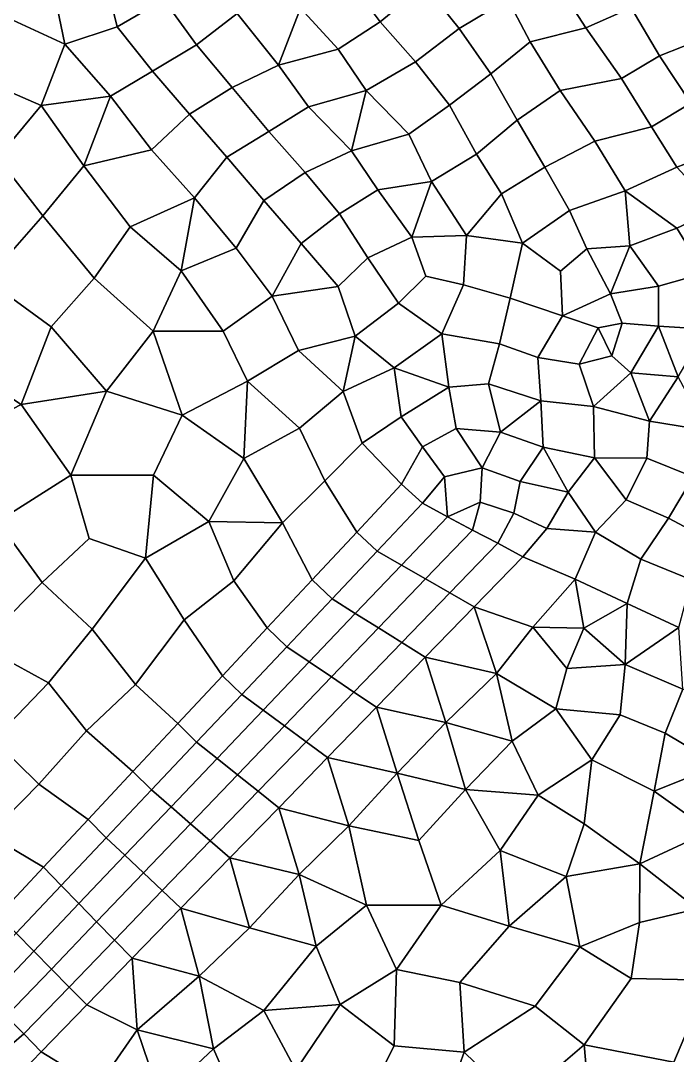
# Model space of a CAD drawing. Extents: x 391089 to 406232, y 6461839 to 6471033.
# Drawn here: x 402214.2 to 402271.9, y 6469748.9 to 6469839.9 of the extents above; entities that cross this region are included whole.
import ezdxf

# ---------------------------------------------------------------- set-up
doc = ezdxf.new("R2010")
doc.units = 0
doc.layers.add('MESH_ELEMS', color=18, linetype='CONTINUOUS')
doc.layers.add('MESH_NODES', color=18, linetype='CONTINUOUS')

msp = doc.modelspace()

# ---------------------------------------------------------------- linework, layer by layer
at = {"layer": 'MESH_ELEMS', "color": 178}
for points in [[(402242.804, 6469843.83, 0.852), (402245.806, 6469839.83, 1.061), (402249.703, 6469843.04, 0.745), (402246.992, 6469847.13, 1.055)], [(402226.787, 6469841.8, 1.43), (402224.947, 6469846.46, 1.525), (402221.538, 6469844.12, 1.61), (402222.663, 6469839.38, 1.571)], [(402257.037, 6469841.82, 0.938), (402254.136, 6469845.89, 0.919), (402249.703, 6469843.04, 0.745), (402252.772, 6469839.25, 1.003)], [(402261.19, 6469843.48, 1.044), (402263.903, 6469839.3, 0.817), (402267.892, 6469841.06, 0.93), (402265.446, 6469845.31, 1.187)], [(402221.538, 6469844.12, 1.61), (402216.885, 6469843.55, 1.644), (402218.068, 6469837.86, 1.54), (402222.663, 6469839.38, 1.571)], [(402229.633, 6469837.8, 1.315), (402233.231, 6469840.56, 1.062), (402230.468, 6469844.17, 1.195), (402226.787, 6469841.8, 1.43)], [(402242.102, 6469837.41, 1.001), (402245.806, 6469839.83, 1.061), (402242.804, 6469843.83, 0.852), (402238.802, 6469841.04, 0.828)], [(402212.735, 6469840.33, 1.622), (402218.068, 6469837.86, 1.54), (402216.885, 6469843.55, 1.644), (402212.735, 6469840.33, 1.622)], [(402248.912, 6469836.29, 0.529), (402252.772, 6469839.25, 1.003), (402249.703, 6469843.04, 0.745), (402245.806, 6469839.83, 1.061)], [(402259.008, 6469838.05, 0.661), (402263.903, 6469839.3, 0.817), (402261.19, 6469843.48, 1.044), (402257.037, 6469841.82, 0.938)], [(402271.986, 6469842.77, 1.04), (402267.892, 6469841.06, 0.93), (402270.396, 6469836.82, 0.885), (402274.557, 6469838.48, 0.965)], [(402226.787, 6469841.8, 1.43), (402222.663, 6469839.38, 1.571), (402225.767, 6469835.49, 1.462), (402229.633, 6469837.8, 1.315)], [(402259.008, 6469838.05, 0.661), (402257.037, 6469841.82, 0.938), (402252.772, 6469839.25, 1.003), (402255.542, 6469835.26, 0.544)], [(402212.735, 6469840.33, 1.622), (402209.284, 6469835.38, 1.499), (402215.99, 6469832.45, 1.444), (402218.068, 6469837.86, 1.54)], [(402233.231, 6469840.56, 1.062), (402229.633, 6469837.8, 1.315), (402232.775, 6469834.04, 1.252), (402236.862, 6469836.02, 1.043)], [(402236.862, 6469836.02, 1.043), (402238.802, 6469841.04, 0.828), (402233.231, 6469840.56, 1.062), (402236.862, 6469836.02, 1.043)], [(402242.102, 6469837.41, 1.001), (402238.802, 6469841.04, 0.828), (402236.862, 6469836.02, 1.043), (402242.102, 6469837.41, 1.001)], [(402263.903, 6469839.3, 0.817), (402267.05, 6469834.84, 0.79), (402270.396, 6469836.82, 0.885), (402267.892, 6469841.06, 0.93)], [(402222.663, 6469839.38, 1.571), (402218.068, 6469837.86, 1.54), (402222.09, 6469833.29, 1.458), (402225.767, 6469835.49, 1.462)], [(402244.58, 6469833.77, 0.6), (402248.912, 6469836.29, 0.529), (402245.806, 6469839.83, 1.061), (402242.102, 6469837.41, 1.001)], [(402263.903, 6469839.3, 0.817), (402259.008, 6469838.05, 0.661), (402261.63, 6469833.79, 0.438), (402267.05, 6469834.84, 0.79)], [(402248.912, 6469836.29, 0.529), (402251.921, 6469832.49, 0.422), (402255.542, 6469835.26, 0.544), (402252.772, 6469839.25, 1.003)], [(402274.557, 6469838.48, 0.965), (402270.396, 6469836.82, 0.885), (402273.148, 6469832.66, 0.884), (402277.128, 6469834.18, 0.947)], [(402215.99, 6469832.45, 1.444), (402222.09, 6469833.29, 1.458), (402218.068, 6469837.86, 1.54), (402215.99, 6469832.45, 1.444)], [(402229.633, 6469837.8, 1.315), (402225.767, 6469835.49, 1.462), (402229.036, 6469831.69, 1.327), (402232.775, 6469834.04, 1.252)], [(402261.63, 6469833.79, 0.438), (402259.008, 6469838.05, 0.661), (402255.542, 6469835.26, 0.544), (402257.872, 6469831.18, 0.349)], [(402242.102, 6469837.41, 1.001), (402236.862, 6469836.02, 1.043), (402239.491, 6469832.34, 0.872), (402244.58, 6469833.77, 0.6)], [(402269.685, 6469830.59, 0.61), (402273.148, 6469832.66, 0.884), (402270.396, 6469836.82, 0.885), (402267.05, 6469834.84, 0.79)], [(402236.025, 6469830.17, 1.171), (402239.491, 6469832.34, 0.872), (402236.862, 6469836.02, 1.043), (402232.775, 6469834.04, 1.252)], [(402248.323, 6469829.95, 0.46), (402251.921, 6469832.49, 0.422), (402248.912, 6469836.29, 0.529), (402244.58, 6469833.77, 0.6)], [(402209.284, 6469835.38, 1.499), (402212.149, 6469827.86, 1.269), (402215.99, 6469832.45, 1.444), (402209.284, 6469835.38, 1.499)], [(402225.698, 6469828.57, 1.349), (402229.036, 6469831.69, 1.327), (402225.767, 6469835.49, 1.462), (402222.09, 6469833.29, 1.458)], [(402251.921, 6469832.49, 0.422), (402254.295, 6469828.19, 0.321), (402257.872, 6469831.18, 0.349), (402255.542, 6469835.26, 0.544)], [(402267.05, 6469834.84, 0.79), (402261.63, 6469833.79, 0.438), (402264.681, 6469829.32, 0.382), (402269.685, 6469830.59, 0.61)], [(402232.305, 6469827.9, 1.256), (402236.025, 6469830.17, 1.171), (402232.775, 6469834.04, 1.252), (402229.036, 6469831.69, 1.327)], [(402219.73, 6469827.15, 1.304), (402222.09, 6469833.29, 1.458), (402215.99, 6469832.45, 1.444), (402219.73, 6469827.15, 1.304)], [(402222.09, 6469833.29, 1.458), (402219.73, 6469827.15, 1.304), (402225.698, 6469828.57, 1.349), (402222.09, 6469833.29, 1.458)], [(402243.293, 6469828.46, 0.744), (402244.58, 6469833.77, 0.6), (402239.491, 6469832.34, 0.872), (402243.293, 6469828.46, 0.744)], [(402243.293, 6469828.46, 0.744), (402248.323, 6469829.95, 0.46), (402244.58, 6469833.77, 0.6), (402243.293, 6469828.46, 0.744)], [(402257.872, 6469831.18, 0.349), (402260.309, 6469827.04, 0.212), (402264.681, 6469829.32, 0.382), (402261.63, 6469833.79, 0.438)], [(402219.73, 6469827.15, 1.304), (402215.99, 6469832.45, 1.444), (402212.149, 6469827.86, 1.269), (402216.129, 6469822.75, 1.097)], [(402239.198, 6469826.55, 1.028), (402243.293, 6469828.46, 0.744), (402239.491, 6469832.34, 0.872), (402236.025, 6469830.17, 1.171)], [(402248.323, 6469829.95, 0.46), (402250.33, 6469825.77, 0.361), (402254.295, 6469828.19, 0.321), (402251.921, 6469832.49, 0.422)], [(402273.148, 6469832.66, 0.884), (402269.685, 6469830.59, 0.61), (402271.914, 6469827.04, 0.838), (402276.234, 6469828.69, 0.874)], [(402225.698, 6469828.57, 1.349), (402229.47, 6469824.33, 1.263), (402232.305, 6469827.9, 1.256), (402229.036, 6469831.69, 1.327)], [(402260.309, 6469827.04, 0.212), (402257.872, 6469831.18, 0.349), (402254.295, 6469828.19, 0.321), (402256.471, 6469824.68, 0.226)], [(402235.574, 6469824.11, 1.226), (402239.198, 6469826.55, 1.028), (402236.025, 6469830.17, 1.171), (402232.305, 6469827.9, 1.256)], [(402269.685, 6469830.59, 0.61), (402264.681, 6469829.32, 0.382), (402267.359, 6469824.96, 0.395), (402271.914, 6469827.04, 0.838)], [(402245.598, 6469825.03, 0.703), (402250.33, 6469825.77, 0.361), (402248.323, 6469829.95, 0.46), (402243.293, 6469828.46, 0.744)], [(402264.681, 6469829.32, 0.382), (402260.309, 6469827.04, 0.212), (402262.456, 6469823.22, 0.179), (402267.359, 6469824.96, 0.395)], [(402225.698, 6469828.57, 1.349), (402219.73, 6469827.15, 1.304), (402223.82, 6469821.78, 1.201), (402229.47, 6469824.33, 1.263)], [(402243.293, 6469828.46, 0.744), (402239.198, 6469826.55, 1.028), (402242.215, 6469822.93, 0.834), (402245.598, 6469825.03, 0.703)], [(402275.368, 6469823.29, 0.68), (402278.966, 6469825.15, 0.836), (402276.234, 6469828.69, 0.874), (402271.914, 6469827.04, 0.838)], [(402207.763, 6469825.4, 1.186), (402211.173, 6469817.12, 1.058), (402216.129, 6469822.75, 1.097), (402212.149, 6469827.86, 1.269)], [(402229.47, 6469824.33, 1.263), (402233.145, 6469819.9, 1.192), (402235.574, 6469824.11, 1.226), (402232.305, 6469827.9, 1.256)], [(402256.471, 6469824.68, 0.226), (402254.295, 6469828.19, 0.321), (402250.33, 6469825.77, 0.361), (402253.413, 6469821.01, 0.228)], [(402216.129, 6469822.75, 1.097), (402220.645, 6469817.27, 1.073), (402223.82, 6469821.78, 1.201), (402219.73, 6469827.15, 1.304)], [(402238.843, 6469820.32, 1.139), (402242.215, 6469822.93, 0.834), (402239.198, 6469826.55, 1.028), (402235.574, 6469824.11, 1.226)], [(402256.471, 6469824.68, 0.226), (402258.328, 6469820.35, 0.125), (402262.456, 6469823.22, 0.179), (402260.309, 6469827.04, 0.212)], [(402271.91, 6469821.66, 0.405), (402275.368, 6469823.29, 0.68), (402271.914, 6469827.04, 0.838), (402267.359, 6469824.96, 0.395)], [(402250.33, 6469825.77, 0.361), (402245.598, 6469825.03, 0.703), (402248.587, 6469820.86, 0.367), (402250.33, 6469825.77, 0.361)], [(402250.33, 6469825.77, 0.361), (402248.587, 6469820.86, 0.367), (402253.413, 6469821.01, 0.228), (402250.33, 6469825.77, 0.361)], [(402244.717, 6469819.05, 0.893), (402248.587, 6469820.86, 0.367), (402245.598, 6469825.03, 0.703), (402242.215, 6469822.93, 0.834)], [(402267.787, 6469820.1, 0.185), (402267.359, 6469824.96, 0.395), (402262.456, 6469823.22, 0.179), (402263.997, 6469819.86, 0.112)], [(402271.91, 6469821.66, 0.405), (402267.359, 6469824.96, 0.395), (402267.787, 6469820.1, 0.185), (402271.91, 6469821.66, 0.405)], [(402223.82, 6469821.78, 1.201), (402228.299, 6469817.92, 1.18), (402229.47, 6469824.33, 1.263), (402223.82, 6469821.78, 1.201)], [(402229.47, 6469824.33, 1.263), (402228.299, 6469817.92, 1.18), (402233.145, 6469819.9, 1.192), (402229.47, 6469824.33, 1.263)], [(402233.145, 6469819.9, 1.192), (402236.297, 6469815.69, 1.159), (402238.843, 6469820.32, 1.139), (402235.574, 6469824.11, 1.226)], [(402258.328, 6469820.35, 0.125), (402256.471, 6469824.68, 0.226), (402253.413, 6469821.01, 0.228), (402258.328, 6469820.35, 0.125)], [(402244.717, 6469819.05, 0.893), (402242.215, 6469822.93, 0.834), (402238.843, 6469820.32, 1.139), (402242.111, 6469816.53, 1.107)], [(402261.671, 6469817.87, 0.101), (402263.997, 6469819.86, 0.112), (402262.456, 6469823.22, 0.179), (402258.328, 6469820.35, 0.125)], [(402275.368, 6469823.29, 0.68), (402271.91, 6469821.66, 0.405), (402274.35, 6469817.71, 0.424), (402278.962, 6469819.79, 0.73)], [(402211.173, 6469817.12, 1.058), (402216.852, 6469812.97, 1.01), (402220.645, 6469817.27, 1.073), (402216.129, 6469822.75, 1.097)], [(402220.645, 6469817.27, 1.073), (402225.834, 6469812.6, 1.094), (402228.299, 6469817.92, 1.18), (402223.82, 6469821.78, 1.201)], [(402270.305, 6469816.57, 0.221), (402274.35, 6469817.71, 0.424), (402271.91, 6469821.66, 0.405), (402267.787, 6469820.1, 0.185)], [(402236.297, 6469815.69, 1.159), (402242.111, 6469816.53, 1.107), (402238.843, 6469820.32, 1.139), (402236.297, 6469815.69, 1.159)], [(402244.717, 6469819.05, 0.893), (402247.419, 6469815.07, 0.867), (402249.831, 6469817.43, 0.496), (402248.587, 6469820.86, 0.367)], [(402249.831, 6469817.43, 0.496), (402253.153, 6469816.69, 0.27), (402253.413, 6469821.01, 0.228), (402248.587, 6469820.86, 0.367)], [(402258.328, 6469820.35, 0.125), (402253.413, 6469821.01, 0.228), (402253.153, 6469816.69, 0.27), (402257.257, 6469815.51, 0.207)], [(402261.671, 6469817.87, 0.101), (402258.328, 6469820.35, 0.125), (402257.257, 6469815.51, 0.207), (402261.858, 6469813.95, 0.18)], [(402233.145, 6469819.9, 1.192), (402228.299, 6469817.92, 1.18), (402231.98, 6469812.6, 1.134), (402236.297, 6469815.69, 1.159)], [(402261.858, 6469813.95, 0.18), (402266.086, 6469815.9, 0.061), (402263.997, 6469819.86, 0.112), (402261.671, 6469817.87, 0.101)], [(402266.086, 6469815.9, 0.061), (402267.787, 6469820.1, 0.185), (402263.997, 6469819.86, 0.112), (402266.086, 6469815.9, 0.061)], [(402267.787, 6469820.1, 0.185), (402266.086, 6469815.9, 0.061), (402270.305, 6469816.57, 0.221), (402267.787, 6469820.1, 0.185)], [(402242.111, 6469816.53, 1.107), (402243.604, 6469812.16, 1.128), (402247.419, 6469815.07, 0.867), (402244.717, 6469819.05, 0.893)], [(402225.834, 6469812.6, 1.094), (402231.98, 6469812.6, 1.134), (402228.299, 6469817.92, 1.18), (402225.834, 6469812.6, 1.094)], [(402251.245, 6469812.36, 0.86), (402253.153, 6469816.69, 0.27), (402249.831, 6469817.43, 0.496), (402247.419, 6469815.07, 0.867)], [(402274.476, 6469812.77, 0.28), (402274.35, 6469817.71, 0.424), (402270.305, 6469816.57, 0.221), (402270.297, 6469813.05, 0.185)], [(402207.312, 6469810.66, 1.081), (402214.228, 6469806.14, 0.976), (402216.852, 6469812.97, 1.01), (402211.173, 6469817.12, 1.058)], [(402225.834, 6469812.6, 1.094), (402220.645, 6469817.27, 1.073), (402216.852, 6469812.97, 1.01), (402221.743, 6469807.31, 0.984)], [(402242.111, 6469816.53, 1.107), (402236.297, 6469815.69, 1.159), (402238.612, 6469810.9, 1.127), (402243.604, 6469812.16, 1.128)], [(402256.296, 6469811.49, 0.323), (402257.257, 6469815.51, 0.207), (402253.153, 6469816.69, 0.27), (402251.245, 6469812.36, 0.86)], [(402267.106, 6469813.31, 0.104), (402270.297, 6469813.05, 0.185), (402270.305, 6469816.57, 0.221), (402266.086, 6469815.9, 0.061)], [(402238.612, 6469810.9, 1.127), (402236.297, 6469815.69, 1.159), (402231.98, 6469812.6, 1.134), (402234.121, 6469808.19, 1.107)], [(402266.086, 6469815.9, 0.061), (402261.858, 6469813.95, 0.18), (402264.986, 6469812.88, 0.141), (402267.106, 6469813.31, 0.104)], [(402247.033, 6469809.37, 0.947), (402251.245, 6469812.36, 0.86), (402247.419, 6469815.07, 0.867), (402243.604, 6469812.16, 1.128)], [(402259.679, 6469810.29, 0.305), (402261.858, 6469813.95, 0.18), (402257.257, 6469815.51, 0.207), (402256.296, 6469811.49, 0.323)], [(402263.314, 6469809.69, 0.226), (402264.986, 6469812.88, 0.141), (402261.858, 6469813.95, 0.18), (402259.679, 6469810.29, 0.305)], [(402214.228, 6469806.14, 0.976), (402221.743, 6469807.31, 0.984), (402216.852, 6469812.97, 1.01), (402214.228, 6469806.14, 0.976)], [(402263.314, 6469809.69, 0.226), (402266.196, 6469810.42, 0.156), (402264.986, 6469812.88, 0.141), (402263.314, 6469809.69, 0.226)], [(402264.986, 6469812.88, 0.141), (402266.196, 6469810.42, 0.156), (402267.106, 6469813.31, 0.104), (402264.986, 6469812.88, 0.141)], [(402270.297, 6469813.05, 0.185), (402267.106, 6469813.31, 0.104), (402266.196, 6469810.42, 0.156), (402267.864, 6469808.92, 0.184)], [(402272.034, 6469808.59, 0.204), (402270.297, 6469813.05, 0.185), (402267.864, 6469808.92, 0.184), (402272.034, 6469808.59, 0.204)], [(402270.297, 6469813.05, 0.185), (402272.034, 6469808.59, 0.204), (402274.476, 6469812.77, 0.28), (402270.297, 6469813.05, 0.185)], [(402221.743, 6469807.31, 0.984), (402228.399, 6469805.2, 1.066), (402225.834, 6469812.6, 1.094), (402221.743, 6469807.31, 0.984)], [(402231.98, 6469812.6, 1.134), (402225.834, 6469812.6, 1.094), (402228.399, 6469805.2, 1.066), (402234.121, 6469808.19, 1.107)], [(402242.556, 6469807.28, 1.08), (402243.604, 6469812.16, 1.128), (402238.612, 6469810.9, 1.127), (402242.556, 6469807.28, 1.08)], [(402242.556, 6469807.28, 1.08), (402247.033, 6469809.37, 0.947), (402243.604, 6469812.16, 1.128), (402242.556, 6469807.28, 1.08)], [(402251.857, 6469807.67, 0.849), (402251.245, 6469812.36, 0.86), (402247.033, 6469809.37, 0.947), (402251.857, 6469807.67, 0.849)], [(402251.857, 6469807.67, 0.849), (402255.343, 6469807.96, 0.752), (402256.296, 6469811.49, 0.323), (402251.245, 6469812.36, 0.86)], [(402255.343, 6469807.96, 0.752), (402259.946, 6469806.46, 0.434), (402259.679, 6469810.29, 0.305), (402256.296, 6469811.49, 0.323)], [(402206.637, 6469802.22, 1.132), (402214.228, 6469806.14, 0.976), (402207.312, 6469810.66, 1.081), (402206.637, 6469802.22, 1.132)], [(402238.716, 6469804.06, 1.077), (402242.556, 6469807.28, 1.08), (402238.612, 6469810.9, 1.127), (402234.121, 6469808.19, 1.107)], [(402259.946, 6469806.46, 0.434), (402264.58, 6469805.98, 0.282), (402263.314, 6469809.69, 0.226), (402259.679, 6469810.29, 0.305)], [(402263.314, 6469809.69, 0.226), (402264.58, 6469805.98, 0.282), (402267.864, 6469808.92, 0.184), (402266.196, 6469810.42, 0.156)], [(402247.641, 6469805.05, 1.009), (402247.033, 6469809.37, 0.947), (402242.556, 6469807.28, 1.08), (402244.218, 6469802.74, 1.098)], [(402247.641, 6469805.05, 1.009), (402251.857, 6469807.67, 0.849), (402247.033, 6469809.37, 0.947), (402247.641, 6469805.05, 1.009)], [(402264.58, 6469805.98, 0.282), (402269.498, 6469804.67, 0.216), (402267.864, 6469808.92, 0.184), (402264.58, 6469805.98, 0.282)], [(402269.498, 6469804.67, 0.216), (402272.034, 6469808.59, 0.204), (402267.864, 6469808.92, 0.184), (402269.498, 6469804.67, 0.216)], [(402274.551, 6469803.87, 0.197), (402272.034, 6469808.59, 0.204), (402269.498, 6469804.67, 0.216), (402274.551, 6469803.87, 0.197)], [(402228.399, 6469805.2, 1.066), (402233.818, 6469801.39, 1.087), (402234.121, 6469808.19, 1.107), (402228.399, 6469805.2, 1.066)], [(402234.121, 6469808.19, 1.107), (402233.818, 6469801.39, 1.087), (402238.716, 6469804.06, 1.077), (402234.121, 6469808.19, 1.107)], [(402247.641, 6469805.05, 1.009), (402249.54, 6469802.43, 1.07), (402252.492, 6469804.02, 0.957), (402251.857, 6469807.67, 0.849)], [(402252.492, 6469804.02, 0.957), (402256.407, 6469803.71, 0.774), (402255.343, 6469807.96, 0.752), (402251.857, 6469807.67, 0.849)], [(402255.343, 6469807.96, 0.752), (402256.407, 6469803.71, 0.774), (402259.946, 6469806.46, 0.434), (402255.343, 6469807.96, 0.752)], [(402214.228, 6469806.14, 0.976), (402218.604, 6469799.92, 1.048), (402221.743, 6469807.31, 0.984), (402214.228, 6469806.14, 0.976)], [(402225.868, 6469799.94, 1.088), (402228.399, 6469805.2, 1.066), (402221.743, 6469807.31, 0.984), (402218.604, 6469799.92, 1.048)], [(402244.218, 6469802.74, 1.098), (402242.556, 6469807.28, 1.08), (402238.716, 6469804.06, 1.077), (402240.95, 6469799.43, 1.101)], [(402214.228, 6469806.14, 0.976), (402206.637, 6469802.22, 1.132), (402212.143, 6469795.86, 1.031), (402218.604, 6469799.92, 1.048)], [(402256.407, 6469803.71, 0.774), (402260.14, 6469802.38, 0.535), (402259.946, 6469806.46, 0.434), (402256.407, 6469803.71, 0.774)], [(402260.14, 6469802.38, 0.535), (402264.672, 6469801.44, 0.401), (402264.58, 6469805.98, 0.282), (402259.946, 6469806.46, 0.434)], [(402264.672, 6469801.44, 0.401), (402269.269, 6469801.43, 0.245), (402269.498, 6469804.67, 0.216), (402264.58, 6469805.98, 0.282)], [(402233.818, 6469801.39, 1.087), (402228.399, 6469805.2, 1.066), (402225.868, 6469799.94, 1.088), (402230.72, 6469795.86, 1.098)], [(402249.54, 6469802.43, 1.07), (402247.641, 6469805.05, 1.009), (402244.218, 6469802.74, 1.098), (402247.697, 6469799.14, 1.21)], [(402269.269, 6469801.43, 0.245), (402273.351, 6469799.78, 0.199), (402274.551, 6469803.87, 0.197), (402269.498, 6469804.67, 0.216)], [(402233.818, 6469801.39, 1.087), (402237.211, 6469795.74, 1.091), (402240.95, 6469799.43, 1.101), (402238.716, 6469804.06, 1.077)], [(402251.479, 6469799.79, 1.234), (402254.773, 6469800.57, 0.841), (402252.492, 6469804.02, 0.957), (402249.54, 6469802.43, 1.07)], [(402254.773, 6469800.57, 0.841), (402256.407, 6469803.71, 0.774), (402252.492, 6469804.02, 0.957), (402254.773, 6469800.57, 0.841)], [(402258.122, 6469799.38, 0.576), (402260.14, 6469802.38, 0.535), (402256.407, 6469803.71, 0.774), (402254.773, 6469800.57, 0.841)], [(402240.95, 6469799.43, 1.101), (402243.756, 6469794.92, 1.284), (402247.697, 6469799.14, 1.21), (402244.218, 6469802.74, 1.098)], [(402247.697, 6469799.14, 1.21), (402249.517, 6469797.45, 1.281), (402251.479, 6469799.79, 1.234), (402249.54, 6469802.43, 1.07)], [(402258.122, 6469799.38, 0.576), (402262.336, 6469798.44, 0.969), (402260.14, 6469802.38, 0.535), (402258.122, 6469799.38, 0.576)], [(402260.14, 6469802.38, 0.535), (402262.336, 6469798.44, 0.969), (402264.672, 6469801.44, 0.401), (402260.14, 6469802.38, 0.535)], [(402230.72, 6469795.86, 1.098), (402237.211, 6469795.74, 1.091), (402233.818, 6469801.39, 1.087), (402230.72, 6469795.86, 1.098)], [(402267.464, 6469797.76, 0.705), (402264.672, 6469801.44, 0.401), (402262.336, 6469798.44, 0.969), (402264.746, 6469794.9, 1.078)], [(402267.464, 6469797.76, 0.705), (402269.269, 6469801.43, 0.245), (402264.672, 6469801.44, 0.401), (402267.464, 6469797.76, 0.705)], [(402271.188, 6469796.13, 0.354), (402273.351, 6469799.78, 0.199), (402269.269, 6469801.43, 0.245), (402267.464, 6469797.76, 0.705)], [(402254.604, 6469797.54, 0.755), (402254.773, 6469800.57, 0.841), (402251.479, 6469799.79, 1.234), (402251.728, 6469796.27, 1.18)], [(402254.604, 6469797.54, 0.755), (402257.564, 6469796.58, 0.938), (402258.122, 6469799.38, 0.576), (402254.773, 6469800.57, 0.841)], [(402212.143, 6469795.86, 1.031), (402216.078, 6469790.48, 1.244), (402220.194, 6469794.34, 1.199), (402218.604, 6469799.92, 1.048)], [(402225.868, 6469799.94, 1.088), (402218.604, 6469799.92, 1.048), (402220.194, 6469794.34, 1.199), (402225.16, 6469792.63, 1.168)], [(402225.16, 6469792.63, 1.168), (402230.72, 6469795.86, 1.098), (402225.868, 6469799.94, 1.088), (402225.16, 6469792.63, 1.168)], [(402237.211, 6469795.74, 1.091), (402239.816, 6469790.71, 1.325), (402243.756, 6469794.92, 1.284), (402240.95, 6469799.43, 1.101)], [(402249.517, 6469797.45, 1.281), (402251.728, 6469796.27, 1.18), (402251.479, 6469799.79, 1.234), (402249.517, 6469797.45, 1.281)], [(402258.122, 6469799.38, 0.576), (402257.564, 6469796.58, 0.938), (402260.479, 6469795.22, 1.124), (402262.336, 6469798.44, 0.969)], [(402273.351, 6469799.78, 0.199), (402271.188, 6469796.13, 0.354), (402274.825, 6469794.21, 0.388), (402277.592, 6469798, 0.153)], [(402247.697, 6469799.14, 1.21), (402243.756, 6469794.92, 1.284), (402245.544, 6469793.24, 1.361), (402249.517, 6469797.45, 1.281)], [(402264.746, 6469794.9, 1.078), (402262.336, 6469798.44, 0.969), (402260.479, 6469795.22, 1.124), (402264.746, 6469794.9, 1.078)], [(402249.517, 6469797.45, 1.281), (402245.544, 6469793.24, 1.361), (402247.675, 6469792.02, 1.078), (402251.728, 6469796.27, 1.18)], [(402253.94, 6469795.1, 0.813), (402254.604, 6469797.54, 0.755), (402251.728, 6469796.27, 1.18), (402253.94, 6469795.1, 0.813)], [(402257.564, 6469796.58, 0.938), (402254.604, 6469797.54, 0.755), (402253.94, 6469795.1, 0.813), (402256.151, 6469793.93, 1.123)], [(402268.727, 6469792.53, 1.059), (402271.188, 6469796.13, 0.354), (402267.464, 6469797.76, 0.705), (402264.746, 6469794.9, 1.078)], [(402258.362, 6469792.75, 1.183), (402260.479, 6469795.22, 1.124), (402257.564, 6469796.58, 0.938), (402256.151, 6469793.93, 1.123)], [(402206.82, 6469791.37, 1.21), (402210.614, 6469784.95, 1.054), (402216.078, 6469790.48, 1.244), (402212.143, 6469795.86, 1.031)], [(402225.16, 6469792.63, 1.168), (402228.574, 6469787.2, 1.16), (402232.938, 6469790.63, 1.174), (402230.72, 6469795.86, 1.098)], [(402230.72, 6469795.86, 1.098), (402232.938, 6469790.63, 1.174), (402237.211, 6469795.74, 1.091), (402230.72, 6469795.86, 1.098)], [(402232.938, 6469790.63, 1.174), (402235.875, 6469786.49, 1.403), (402239.816, 6469790.71, 1.325), (402237.211, 6469795.74, 1.091)], [(402251.728, 6469796.27, 1.18), (402247.675, 6469792.02, 1.078), (402249.805, 6469790.79, 0.986), (402253.94, 6469795.1, 0.813)], [(402273.204, 6469790.72, 0.687), (402274.825, 6469794.21, 0.388), (402271.188, 6469796.13, 0.354), (402268.727, 6469792.53, 1.059)], [(402243.756, 6469794.92, 1.284), (402239.816, 6469790.71, 1.325), (402241.571, 6469789.04, 1.49), (402245.544, 6469793.24, 1.361)], [(402253.94, 6469795.1, 0.813), (402249.805, 6469790.79, 0.986), (402251.935, 6469789.56, 1.014), (402256.151, 6469793.93, 1.123)], [(402262.971, 6469790.76, 1.215), (402264.746, 6469794.9, 1.078), (402260.479, 6469795.22, 1.124), (402258.362, 6469792.75, 1.183)], [(402262.971, 6469790.76, 1.215), (402267.53, 6469788.64, 1.167), (402268.727, 6469792.53, 1.059), (402264.746, 6469794.9, 1.078)], [(402220.48, 6469786.37, 1.189), (402225.16, 6469792.63, 1.168), (402220.194, 6469794.34, 1.199), (402216.078, 6469790.48, 1.244)], [(402256.151, 6469793.93, 1.123), (402251.935, 6469789.56, 1.014), (402254.065, 6469788.34, 1.091), (402258.362, 6469792.75, 1.183)], [(402245.544, 6469793.24, 1.361), (402241.571, 6469789.04, 1.49), (402243.621, 6469787.76, 1.074), (402247.675, 6469792.02, 1.078)], [(402220.48, 6469786.37, 1.189), (402224.293, 6469781.51, 1.198), (402228.574, 6469787.2, 1.16), (402225.16, 6469792.63, 1.168)], [(402247.675, 6469792.02, 1.078), (402243.621, 6469787.76, 1.074), (402245.67, 6469786.48, 1.048), (402249.805, 6469790.79, 0.986)], [(402259.241, 6469786.55, 1.245), (402262.971, 6469790.76, 1.215), (402258.362, 6469792.75, 1.183), (402254.065, 6469788.34, 1.091)], [(402267.53, 6469788.64, 1.167), (402272.078, 6469786.51, 1.052), (402273.204, 6469790.72, 0.687), (402268.727, 6469792.53, 1.059)], [(402216.63, 6469781.65, 1.137), (402220.48, 6469786.37, 1.189), (402216.078, 6469790.48, 1.244), (402210.614, 6469784.95, 1.054)], [(402235.875, 6469786.49, 1.403), (402232.938, 6469790.63, 1.174), (402228.574, 6469787.2, 1.16), (402231.934, 6469782.28, 1.34)], [(402239.816, 6469790.71, 1.325), (402235.875, 6469786.49, 1.403), (402237.599, 6469784.83, 1.501), (402241.571, 6469789.04, 1.49)], [(402249.805, 6469790.79, 0.986), (402245.67, 6469786.48, 1.048), (402247.719, 6469785.2, 1.179), (402251.935, 6469789.56, 1.014)], [(402262.971, 6469790.76, 1.215), (402259.241, 6469786.55, 1.245), (402263.719, 6469786.46, 1.281), (402262.971, 6469790.76, 1.215)], [(402267.53, 6469788.64, 1.167), (402262.971, 6469790.76, 1.215), (402263.719, 6469786.46, 1.281), (402267.53, 6469788.64, 1.167)], [(402251.935, 6469789.56, 1.014), (402247.719, 6469785.2, 1.179), (402249.768, 6469783.92, 1.267), (402254.065, 6469788.34, 1.091)], [(402241.571, 6469789.04, 1.49), (402237.599, 6469784.83, 1.501), (402239.567, 6469783.5, 1.328), (402243.621, 6469787.76, 1.074)], [(402256.036, 6469782.46, 1.213), (402254.065, 6469788.34, 1.091), (402249.768, 6469783.92, 1.267), (402256.036, 6469782.46, 1.213)], [(402259.241, 6469786.55, 1.245), (402254.065, 6469788.34, 1.091), (402256.036, 6469782.46, 1.213), (402259.241, 6469786.55, 1.245)], [(402267.358, 6469783.25, 1.289), (402267.53, 6469788.64, 1.167), (402263.719, 6469786.46, 1.281), (402267.358, 6469783.25, 1.289)], [(402267.358, 6469783.25, 1.289), (402272.078, 6469786.51, 1.052), (402267.53, 6469788.64, 1.167), (402267.358, 6469783.25, 1.289)], [(402243.621, 6469787.76, 1.074), (402239.567, 6469783.5, 1.328), (402241.535, 6469782.17, 1.064), (402245.67, 6469786.48, 1.048)], [(402224.293, 6469781.51, 1.198), (402227.994, 6469778.06, 1.243), (402231.934, 6469782.28, 1.34), (402228.574, 6469787.2, 1.16)], [(402235.875, 6469786.49, 1.403), (402231.934, 6469782.28, 1.34), (402233.626, 6469780.63, 1.434), (402237.599, 6469784.83, 1.501)], [(402245.67, 6469786.48, 1.048), (402241.535, 6469782.17, 1.064), (402243.503, 6469780.83, 1.439), (402247.719, 6469785.2, 1.179)], [(402256.036, 6469782.46, 1.213), (402261.269, 6469779.37, 1.221), (402262.231, 6469782.9, 1.252), (402259.241, 6469786.55, 1.245)], [(402259.241, 6469786.55, 1.245), (402262.231, 6469782.9, 1.252), (402263.719, 6469786.46, 1.281), (402259.241, 6469786.55, 1.245)], [(402267.358, 6469783.25, 1.289), (402263.719, 6469786.46, 1.281), (402262.231, 6469782.9, 1.252), (402267.358, 6469783.25, 1.289)], [(402267.358, 6469783.25, 1.289), (402272.428, 6469781.08, 1.318), (402272.078, 6469786.51, 1.052), (402267.358, 6469783.25, 1.289)], [(402224.293, 6469781.51, 1.198), (402220.48, 6469786.37, 1.189), (402216.63, 6469781.65, 1.137), (402219.976, 6469777.44, 1.196)], [(402216.63, 6469781.65, 1.137), (402210.614, 6469784.95, 1.054), (402211.778, 6469776.64, 1.168), (402216.63, 6469781.65, 1.137)], [(402237.599, 6469784.83, 1.501), (402233.626, 6469780.63, 1.434), (402235.513, 6469779.24, 1.217), (402239.567, 6469783.5, 1.328)], [(402247.719, 6469785.2, 1.179), (402243.503, 6469780.83, 1.439), (402245.471, 6469779.5, 1.386), (402249.768, 6469783.92, 1.267)], [(402245.471, 6469779.5, 1.386), (402251.576, 6469778.17, 1.254), (402249.768, 6469783.92, 1.267), (402245.471, 6469779.5, 1.386)], [(402249.768, 6469783.92, 1.267), (402251.576, 6469778.17, 1.254), (402256.036, 6469782.46, 1.213), (402249.768, 6469783.92, 1.267)], [(402239.567, 6469783.5, 1.328), (402235.513, 6469779.24, 1.217), (402237.4, 6469777.86, 1.104), (402241.535, 6469782.17, 1.064)], [(402266.913, 6469778.83, 1.273), (402267.358, 6469783.25, 1.289), (402262.231, 6469782.9, 1.252), (402261.269, 6469779.37, 1.221)], [(402266.913, 6469778.83, 1.273), (402270.889, 6469777.21, 1.336), (402272.428, 6469781.08, 1.318), (402267.358, 6469783.25, 1.289)], [(402231.934, 6469782.28, 1.34), (402227.994, 6469778.06, 1.243), (402229.653, 6469776.43, 1.445), (402233.626, 6469780.63, 1.434)], [(402241.535, 6469782.17, 1.064), (402237.4, 6469777.86, 1.104), (402239.287, 6469776.47, 1.227), (402243.503, 6469780.83, 1.439)], [(402256.036, 6469782.46, 1.213), (402251.576, 6469778.17, 1.254), (402257.419, 6469776.51, 1.154), (402256.036, 6469782.46, 1.213)], [(402261.269, 6469779.37, 1.221), (402256.036, 6469782.46, 1.213), (402257.419, 6469776.51, 1.154), (402261.269, 6469779.37, 1.221)], [(402219.976, 6469777.44, 1.196), (402216.63, 6469781.65, 1.137), (402211.778, 6469776.64, 1.168), (402215.781, 6469772.73, 1.201)], [(402224.053, 6469773.85, 1.32), (402227.994, 6469778.06, 1.243), (402224.293, 6469781.51, 1.198), (402219.976, 6469777.44, 1.196)], [(402277.236, 6469779.05, 1.322), (402272.428, 6469781.08, 1.318), (402270.889, 6469777.21, 1.336), (402275.618, 6469774.41, 1.435)], [(402233.626, 6469780.63, 1.434), (402229.653, 6469776.43, 1.445), (402231.459, 6469774.99, 1.325), (402235.513, 6469779.24, 1.217)], [(402243.503, 6469780.83, 1.439), (402239.287, 6469776.47, 1.227), (402241.174, 6469775.08, 1.298), (402245.471, 6469779.5, 1.386)], [(402235.513, 6469779.24, 1.217), (402231.459, 6469774.99, 1.325), (402233.265, 6469773.55, 0.996), (402237.4, 6469777.86, 1.104)], [(402241.174, 6469775.08, 1.298), (402247.291, 6469773.7, 1.27), (402245.471, 6469779.5, 1.386), (402241.174, 6469775.08, 1.298)], [(402251.576, 6469778.17, 1.254), (402245.471, 6469779.5, 1.386), (402247.291, 6469773.7, 1.27), (402251.576, 6469778.17, 1.254)], [(402257.419, 6469776.51, 1.154), (402259.701, 6469771.77, 1.131), (402264.424, 6469774.86, 1.225), (402261.269, 6469779.37, 1.221)], [(402266.913, 6469778.83, 1.273), (402261.269, 6469779.37, 1.221), (402264.424, 6469774.86, 1.225), (402266.913, 6469778.83, 1.273)], [(402270.889, 6469777.21, 1.336), (402266.913, 6469778.83, 1.273), (402264.424, 6469774.86, 1.225), (402269.9, 6469772.13, 1.298)], [(402220.113, 6469769.63, 1.294), (402224.053, 6469773.85, 1.32), (402219.976, 6469777.44, 1.196), (402215.781, 6469772.73, 1.201)], [(402227.994, 6469778.06, 1.243), (402224.053, 6469773.85, 1.32), (402225.681, 6469772.22, 1.361), (402229.653, 6469776.43, 1.445)], [(402237.4, 6469777.86, 1.104), (402233.265, 6469773.55, 0.996), (402235.071, 6469772.11, 1.265), (402239.287, 6469776.47, 1.227)], [(402253.314, 6469772.26, 1.14), (402251.576, 6469778.17, 1.254), (402247.291, 6469773.7, 1.27), (402253.314, 6469772.26, 1.14)], [(402253.314, 6469772.26, 1.14), (402257.419, 6469776.51, 1.154), (402251.576, 6469778.17, 1.254), (402253.314, 6469772.26, 1.14)], [(402211.368, 6469768.27, 1.181), (402215.781, 6469772.73, 1.201), (402211.778, 6469776.64, 1.168), (402206.968, 6469771.26, 1.226)], [(402239.287, 6469776.47, 1.227), (402235.071, 6469772.11, 1.265), (402236.877, 6469770.66, 1.268), (402241.174, 6469775.08, 1.298)], [(402257.419, 6469776.51, 1.154), (402253.314, 6469772.26, 1.14), (402259.701, 6469771.77, 1.131), (402257.419, 6469776.51, 1.154)], [(402270.889, 6469777.21, 1.336), (402269.9, 6469772.13, 1.298), (402275.618, 6469774.41, 1.435), (402270.889, 6469777.21, 1.336)], [(402229.653, 6469776.43, 1.445), (402225.681, 6469772.22, 1.361), (402227.405, 6469770.73, 1.299), (402231.459, 6469774.99, 1.325)], [(402231.459, 6469774.99, 1.325), (402227.405, 6469770.73, 1.299), (402229.13, 6469769.24, 0.866), (402233.265, 6469773.55, 0.996)], [(402241.174, 6469775.08, 1.298), (402236.877, 6469770.66, 1.268), (402243.053, 6469769.07, 1.258), (402241.174, 6469775.08, 1.298)], [(402247.291, 6469773.7, 1.27), (402241.174, 6469775.08, 1.298), (402243.053, 6469769.07, 1.258), (402247.291, 6469773.7, 1.27)], [(402263.77, 6469769.25, 1.18), (402264.424, 6469774.86, 1.225), (402259.701, 6469771.77, 1.131), (402263.77, 6469769.25, 1.18)], [(402269.9, 6469772.13, 1.298), (402264.424, 6469774.86, 1.225), (402263.77, 6469769.25, 1.18), (402268.657, 6469765.73, 1.274)], [(402224.053, 6469773.85, 1.32), (402220.113, 6469769.63, 1.294), (402221.708, 6469768.02, 1.315), (402225.681, 6469772.22, 1.361)], [(402275.618, 6469774.41, 1.435), (402269.9, 6469772.13, 1.298), (402274.838, 6469768.59, 1.329), (402275.618, 6469774.41, 1.435)], [(402233.265, 6469773.55, 0.996), (402229.13, 6469769.24, 0.866), (402230.855, 6469767.74, 1.156), (402235.071, 6469772.11, 1.265)], [(402249.202, 6469767.77, 1.218), (402247.291, 6469773.7, 1.27), (402243.053, 6469769.07, 1.258), (402249.202, 6469767.77, 1.218)], [(402253.314, 6469772.26, 1.14), (402247.291, 6469773.7, 1.27), (402249.202, 6469767.77, 1.218), (402253.314, 6469772.26, 1.14)], [(402215.781, 6469772.73, 1.201), (402211.368, 6469768.27, 1.181), (402216.172, 6469765.42, 1.277), (402220.113, 6469769.63, 1.294)], [(402225.681, 6469772.22, 1.361), (402221.708, 6469768.02, 1.315), (402223.352, 6469766.47, 1.134), (402227.405, 6469770.73, 1.299)], [(402235.071, 6469772.11, 1.265), (402230.855, 6469767.74, 1.156), (402232.58, 6469766.25, 1.226), (402236.877, 6469770.66, 1.268)], [(402249.202, 6469767.77, 1.218), (402251.173, 6469762.09, 1.228), (402256.377, 6469766.89, 1.167), (402253.314, 6469772.26, 1.14)], [(402259.701, 6469771.77, 1.131), (402253.314, 6469772.26, 1.14), (402256.377, 6469766.89, 1.167), (402259.701, 6469771.77, 1.131)], [(402274.838, 6469768.59, 1.329), (402269.9, 6469772.13, 1.298), (402268.657, 6469765.73, 1.274), (402274.838, 6469768.59, 1.329)], [(402259.701, 6469771.77, 1.131), (402256.377, 6469766.89, 1.167), (402262.178, 6469764.62, 1.222), (402263.77, 6469769.25, 1.18)], [(402227.405, 6469770.73, 1.299), (402223.352, 6469766.47, 1.134), (402224.995, 6469764.92, 0.769), (402229.13, 6469769.24, 0.866)], [(402232.58, 6469766.25, 1.226), (402238.666, 6469764.77, 1.218), (402236.877, 6469770.66, 1.268), (402232.58, 6469766.25, 1.226)], [(402243.053, 6469769.07, 1.258), (402236.877, 6469770.66, 1.268), (402238.666, 6469764.77, 1.218), (402243.053, 6469769.07, 1.258)], [(402220.113, 6469769.63, 1.294), (402216.172, 6469765.42, 1.277), (402217.735, 6469763.82, 1.335), (402221.708, 6469768.02, 1.315)], [(402229.13, 6469769.24, 0.866), (402224.995, 6469764.92, 0.769), (402226.639, 6469763.38, 1.087), (402230.855, 6469767.74, 1.156)], [(402263.77, 6469769.25, 1.18), (402262.178, 6469764.62, 1.222), (402268.657, 6469765.73, 1.274), (402263.77, 6469769.25, 1.18)], [(402212.232, 6469761.2, 1.252), (402216.172, 6469765.42, 1.277), (402211.368, 6469768.27, 1.181), (402207.669, 6469763.75, 1.126)], [(402238.666, 6469764.77, 1.218), (402244.591, 6469762.09, 1.218), (402243.053, 6469769.07, 1.258), (402238.666, 6469764.77, 1.218)], [(402249.202, 6469767.77, 1.218), (402243.053, 6469769.07, 1.258), (402244.591, 6469762.09, 1.218), (402251.173, 6469762.09, 1.228)], [(402274.838, 6469768.59, 1.329), (402268.657, 6469765.73, 1.274), (402273.685, 6469761.77, 1.3), (402274.838, 6469768.59, 1.329)], [(402221.708, 6469768.02, 1.315), (402217.735, 6469763.82, 1.335), (402219.298, 6469762.22, 1.327), (402223.352, 6469766.47, 1.134)], [(402230.855, 6469767.74, 1.156), (402226.639, 6469763.38, 1.087), (402228.283, 6469761.83, 1.228), (402232.58, 6469766.25, 1.226)], [(402223.352, 6469766.47, 1.134), (402219.298, 6469762.22, 1.327), (402220.861, 6469760.61, 0.92), (402224.995, 6469764.92, 0.769)], [(402257.155, 6469760.24, 1.234), (402256.377, 6469766.89, 1.167), (402251.173, 6469762.09, 1.228), (402257.155, 6469760.24, 1.234)], [(402257.155, 6469760.24, 1.234), (402262.178, 6469764.62, 1.222), (402256.377, 6469766.89, 1.167), (402257.155, 6469760.24, 1.234)], [(402232.58, 6469766.25, 1.226), (402228.283, 6469761.83, 1.228), (402234.298, 6469760.08, 1.187), (402232.58, 6469766.25, 1.226)], [(402232.58, 6469766.25, 1.226), (402234.298, 6469760.08, 1.187), (402238.666, 6469764.77, 1.218), (402232.58, 6469766.25, 1.226)], [(402268.637, 6469760.55, 1.312), (402268.657, 6469765.73, 1.274), (402262.178, 6469764.62, 1.222), (402263.383, 6469758.43, 1.294)], [(402273.685, 6469761.77, 1.3), (402268.657, 6469765.73, 1.274), (402268.637, 6469760.55, 1.312), (402273.685, 6469761.77, 1.3)], [(402213.782, 6469759.62, 1.3), (402217.735, 6469763.82, 1.335), (402216.172, 6469765.42, 1.277), (402212.232, 6469761.2, 1.252)], [(402224.995, 6469764.92, 0.769), (402220.861, 6469760.61, 0.92), (402222.423, 6469759.01, 1.242), (402226.639, 6469763.38, 1.087)], [(402238.666, 6469764.77, 1.218), (402234.298, 6469760.08, 1.187), (402240.168, 6469758.47, 1.163), (402238.666, 6469764.77, 1.218)], [(402240.168, 6469758.47, 1.163), (402244.591, 6469762.09, 1.218), (402238.666, 6469764.77, 1.218), (402240.168, 6469758.47, 1.163)], [(402257.155, 6469760.24, 1.234), (402263.383, 6469758.43, 1.294), (402262.178, 6469764.62, 1.222), (402257.155, 6469760.24, 1.234)], [(402215.333, 6469758.04, 1.402), (402219.298, 6469762.22, 1.327), (402217.735, 6469763.82, 1.335), (402213.782, 6469759.62, 1.3)], [(402226.639, 6469763.38, 1.087), (402222.423, 6469759.01, 1.242), (402223.986, 6469757.41, 1.329), (402228.283, 6469761.83, 1.228)], [(402216.884, 6469756.46, 1.036), (402220.861, 6469760.61, 0.92), (402219.298, 6469762.22, 1.327), (402215.333, 6469758.04, 1.402)], [(402240.168, 6469758.47, 1.163), (402242.29, 6469753.33, 1.098), (402247.258, 6469756.42, 1.167), (402244.591, 6469762.09, 1.218)], [(402251.173, 6469762.09, 1.228), (402244.591, 6469762.09, 1.218), (402247.258, 6469756.42, 1.167), (402251.173, 6469762.09, 1.228)], [(402252.803, 6469755.29, 1.146), (402257.155, 6469760.24, 1.234), (402251.173, 6469762.09, 1.228), (402247.258, 6469756.42, 1.167)], [(402229.884, 6469755.84, 1.21), (402228.283, 6469761.83, 1.228), (402223.986, 6469757.41, 1.329), (402229.884, 6469755.84, 1.21)], [(402229.884, 6469755.84, 1.21), (402234.298, 6469760.08, 1.187), (402228.283, 6469761.83, 1.228), (402229.884, 6469755.84, 1.21)], [(402274.704, 6469755.49, 1.284), (402273.685, 6469761.77, 1.3), (402268.637, 6469760.55, 1.312), (402267.902, 6469755.62, 1.291)], [(402218.435, 6469754.88, 1.14), (402222.423, 6469759.01, 1.242), (402220.861, 6469760.61, 0.92), (402216.884, 6469756.46, 1.036)], [(402235.573, 6469752.82, 1.119), (402240.168, 6469758.47, 1.163), (402234.298, 6469760.08, 1.187), (402229.884, 6469755.84, 1.21)], [(402259.457, 6469753.2, 1.159), (402263.383, 6469758.43, 1.294), (402257.155, 6469760.24, 1.234), (402252.803, 6469755.29, 1.146)], [(402267.902, 6469755.62, 1.291), (402268.637, 6469760.55, 1.312), (402263.383, 6469758.43, 1.294), (402267.902, 6469755.62, 1.291)], [(402211.368, 6469753.87, 1.211), (402215.333, 6469758.04, 1.402), (402213.782, 6469759.62, 1.3), (402209.83, 6469755.43, 1.196)], [(402219.985, 6469753.3, 1.161), (402223.986, 6469757.41, 1.329), (402222.423, 6469759.01, 1.242), (402218.435, 6469754.88, 1.14)], [(402240.168, 6469758.47, 1.163), (402235.573, 6469752.82, 1.119), (402242.29, 6469753.33, 1.098), (402240.168, 6469758.47, 1.163)], [(402259.457, 6469753.2, 1.159), (402263.742, 6469749.78, 1.116), (402267.902, 6469755.62, 1.291), (402263.383, 6469758.43, 1.294)], [(402212.907, 6469752.31, 0.972), (402216.884, 6469756.46, 1.036), (402215.333, 6469758.04, 1.402), (402211.368, 6469753.87, 1.211)], [(402223.986, 6469757.41, 1.329), (402219.985, 6469753.3, 1.161), (402224.437, 6469751.11, 1.148), (402223.986, 6469757.41, 1.329)], [(402223.986, 6469757.41, 1.329), (402224.437, 6469751.11, 1.148), (402229.884, 6469755.84, 1.21), (402223.986, 6469757.41, 1.329)], [(402214.446, 6469750.75, 1.087), (402218.435, 6469754.88, 1.14), (402216.884, 6469756.46, 1.036), (402212.907, 6469752.31, 0.972)], [(402247.258, 6469756.42, 1.167), (402242.29, 6469753.33, 1.098), (402247.037, 6469749.71, 0.999), (402247.258, 6469756.42, 1.167)], [(402252.803, 6469755.29, 1.146), (402247.258, 6469756.42, 1.167), (402247.037, 6469749.71, 0.999), (402253.191, 6469749.15, 0.974)], [(402231.154, 6469749.43, 1.134), (402229.884, 6469755.84, 1.21), (402224.437, 6469751.11, 1.148), (402231.154, 6469749.43, 1.134)], [(402231.154, 6469749.43, 1.134), (402235.573, 6469752.82, 1.119), (402229.884, 6469755.84, 1.21), (402231.154, 6469749.43, 1.134)], [(402271.647, 6469748.28, 1.191), (402274.704, 6469755.49, 1.284), (402267.902, 6469755.62, 1.291), (402263.742, 6469749.78, 1.116)], [(402215.984, 6469749.18, 1.182), (402219.985, 6469753.3, 1.161), (402218.435, 6469754.88, 1.14), (402214.446, 6469750.75, 1.087)], [(402252.803, 6469755.29, 1.146), (402253.191, 6469749.15, 0.974), (402259.457, 6469753.2, 1.159), (402252.803, 6469755.29, 1.146)], [(402271.647, 6469748.28, 1.191), (402276.987, 6469746.64, 1.205), (402279.002, 6469751.8, 1.255), (402274.704, 6469755.49, 1.284)], [(402220.964, 6469746.12, 1.042), (402224.437, 6469751.11, 1.148), (402219.985, 6469753.3, 1.161), (402215.984, 6469749.18, 1.182)], [(402238.378, 6469747.57, 1.062), (402235.573, 6469752.82, 1.119), (402231.154, 6469749.43, 1.134), (402233.554, 6469743.93, 1.076)], [(402235.573, 6469752.82, 1.119), (402238.378, 6469747.57, 1.062), (402242.29, 6469753.33, 1.098), (402235.573, 6469752.82, 1.119)], [(402242.29, 6469753.33, 1.098), (402238.378, 6469747.57, 1.062), (402244.214, 6469744.1, 1.012), (402247.037, 6469749.71, 0.999)], [(402257.798, 6469744.69, 0.96), (402263.742, 6469749.78, 1.116), (402259.457, 6469753.2, 1.159), (402253.191, 6469749.15, 0.974)], [(402210.075, 6469747, 0.998), (402214.446, 6469750.75, 1.087), (402212.907, 6469752.31, 0.972), (402208.167, 6469748.92, 1.056)], [(402220.964, 6469746.12, 1.042), (402226.48, 6469745.08, 1.06), (402224.437, 6469751.11, 1.148), (402220.964, 6469746.12, 1.042)], [(402226.48, 6469745.08, 1.06), (402231.154, 6469749.43, 1.134), (402224.437, 6469751.11, 1.148), (402226.48, 6469745.08, 1.06)], [(402211.983, 6469745.07, 1.133), (402215.984, 6469749.18, 1.182), (402214.446, 6469750.75, 1.087), (402210.075, 6469747, 0.998)], [(402215.984, 6469749.18, 1.182), (402211.983, 6469745.07, 1.133), (402216.175, 6469742.9, 1.077), (402220.964, 6469746.12, 1.042)], [(402231.154, 6469749.43, 1.134), (402226.48, 6469745.08, 1.06), (402233.554, 6469743.93, 1.076), (402231.154, 6469749.43, 1.134)], [(402250.907, 6469742.81, 0.972), (402253.191, 6469749.15, 0.974), (402247.037, 6469749.71, 0.999), (402244.214, 6469744.1, 1.012)], [(402253.191, 6469749.15, 0.974), (402250.907, 6469742.81, 0.972), (402257.798, 6469744.69, 0.96), (402253.191, 6469749.15, 0.974)], [(402264.394, 6469742.54, 0.98), (402263.742, 6469749.78, 1.116), (402257.798, 6469744.69, 0.96), (402264.394, 6469742.54, 0.98)], [(402270.395, 6469741.69, 1.094), (402271.647, 6469748.28, 1.191), (402263.742, 6469749.78, 1.116), (402264.394, 6469742.54, 0.98)]]:
    msp.add_3dface(points, dxfattribs=at)
at = {"layer": 'MESH_NODES', "color": 18}
for p in [(402222.663, 6469839.38, 1.571), (402245.806, 6469839.83, 1.061), (402263.903, 6469839.3, 0.817), (402252.772, 6469839.25, 1.003), (402218.068, 6469837.86, 1.54), (402229.633, 6469837.8, 1.315), (402259.008, 6469838.05, 0.661), (402242.102, 6469837.41, 1.001), (402270.396, 6469836.82, 0.885), (402236.862, 6469836.02, 1.043), (402248.912, 6469836.29, 0.529), (402225.767, 6469835.49, 1.462), (402255.542, 6469835.26, 0.544), (402267.05, 6469834.84, 0.79), (402232.775, 6469834.04, 1.252), (402222.09, 6469833.29, 1.458), (402244.58, 6469833.77, 0.6), (402261.63, 6469833.79, 0.438), (402215.99, 6469832.45, 1.444), (402239.491, 6469832.34, 0.872), (402251.921, 6469832.49, 0.422), (402229.036, 6469831.69, 1.327), (402257.872, 6469831.18, 0.349), (402236.025, 6469830.17, 1.171), (402269.685, 6469830.59, 0.61), (402248.323, 6469829.95, 0.46), (402264.681, 6469829.32, 0.382), (402225.698, 6469828.57, 1.349), (402243.293, 6469828.46, 0.744), (402232.305, 6469827.9, 1.256), (402254.295, 6469828.19, 0.321), (402219.73, 6469827.15, 1.304), (402239.198, 6469826.55, 1.028), (402260.309, 6469827.04, 0.212), (402271.914, 6469827.04, 0.838), (402250.33, 6469825.77, 0.361), (402245.598, 6469825.03, 0.703), (402267.359, 6469824.96, 0.395), (402229.47, 6469824.33, 1.263), (402235.574, 6469824.11, 1.226), (402256.471, 6469824.68, 0.226), (402242.215, 6469822.93, 0.834), (402262.456, 6469823.22, 0.179), (402216.129, 6469822.75, 1.097), (402223.82, 6469821.78, 1.201), (402271.91, 6469821.66, 0.405), (402238.843, 6469820.32, 1.139), (402248.587, 6469820.86, 0.367), (402253.413, 6469821.01, 0.228), (402258.328, 6469820.35, 0.125), (402233.145, 6469819.9, 1.192), (402263.997, 6469819.86, 0.112), (402267.787, 6469820.1, 0.185), (402244.717, 6469819.05, 0.893), (402228.299, 6469817.92, 1.18), (402249.831, 6469817.43, 0.496), (402261.671, 6469817.87, 0.101), (402220.645, 6469817.27, 1.073), (402242.111, 6469816.53, 1.107), (402253.153, 6469816.69, 0.27), (402270.305, 6469816.57, 0.221), (402236.297, 6469815.69, 1.159), (402266.086, 6469815.9, 0.061), (402247.419, 6469815.07, 0.867), (402257.257, 6469815.51, 0.207), (402261.858, 6469813.95, 0.18), (402216.852, 6469812.97, 1.01), (402264.986, 6469812.88, 0.141), (402267.106, 6469813.31, 0.104), (402270.297, 6469813.05, 0.185), (402225.834, 6469812.6, 1.094), (402231.98, 6469812.6, 1.134), (402243.604, 6469812.16, 1.128), (402251.245, 6469812.36, 0.86), (402256.296, 6469811.49, 0.323), (402238.612, 6469810.9, 1.127), (402259.679, 6469810.29, 0.305), (402266.196, 6469810.42, 0.156), (402247.033, 6469809.37, 0.947), (402263.314, 6469809.69, 0.226), (402267.864, 6469808.92, 0.184), (402234.121, 6469808.19, 1.107), (402251.857, 6469807.67, 0.849), (402255.343, 6469807.96, 0.752), (402221.743, 6469807.31, 0.984), (402242.556, 6469807.28, 1.08), (402214.228, 6469806.14, 0.976), (402259.946, 6469806.46, 0.434), (402264.58, 6469805.98, 0.282), (402228.399, 6469805.2, 1.066), (402247.641, 6469805.05, 1.009), (402269.498, 6469804.67, 0.216), (402238.716, 6469804.06, 1.077), (402252.492, 6469804.02, 0.957), (402256.407, 6469803.71, 0.774), (402244.218, 6469802.74, 1.098), (402249.54, 6469802.43, 1.07), (402260.14, 6469802.38, 0.535), (402233.818, 6469801.39, 1.087), (402264.672, 6469801.44, 0.401), (402269.269, 6469801.43, 0.245), (402254.773, 6469800.57, 0.841), (402218.604, 6469799.92, 1.048), (402225.868, 6469799.94, 1.088), (402240.95, 6469799.43, 1.101), (402251.479, 6469799.79, 1.234), (402258.122, 6469799.38, 0.576), (402247.697, 6469799.14, 1.21), (402262.336, 6469798.44, 0.969), (402249.517, 6469797.45, 1.281), (402254.604, 6469797.54, 0.755), (402267.464, 6469797.76, 0.705), (402257.564, 6469796.58, 0.938), (402230.72, 6469795.86, 1.098), (402237.211, 6469795.74, 1.091), (402251.728, 6469796.27, 1.18), (402271.188, 6469796.13, 0.354), (402243.756, 6469794.92, 1.284), (402253.94, 6469795.1, 0.813), (402260.479, 6469795.22, 1.124), (402264.746, 6469794.9, 1.078), (402220.194, 6469794.34, 1.199), (402256.151, 6469793.93, 1.123), (402245.544, 6469793.24, 1.361), (402225.16, 6469792.63, 1.168), (402247.675, 6469792.02, 1.078), (402258.362, 6469792.75, 1.183), (402268.727, 6469792.53, 1.059), (402216.078, 6469790.48, 1.244), (402232.938, 6469790.63, 1.174), (402239.816, 6469790.71, 1.325), (402249.805, 6469790.79, 0.986), (402262.971, 6469790.76, 1.215), (402251.935, 6469789.56, 1.014), (402241.571, 6469789.04, 1.49), (402254.065, 6469788.34, 1.091), (402267.53, 6469788.64, 1.167), (402243.621, 6469787.76, 1.074), (402228.574, 6469787.2, 1.16), (402235.875, 6469786.49, 1.403), (402245.67, 6469786.48, 1.048), (402259.241, 6469786.55, 1.245), (402263.719, 6469786.46, 1.281), (402220.48, 6469786.37, 1.189), (402237.599, 6469784.83, 1.501), (402247.719, 6469785.2, 1.179), (402249.768, 6469783.92, 1.267), (402239.567, 6469783.5, 1.328), (402262.231, 6469782.9, 1.252), (402267.358, 6469783.25, 1.289), (402231.934, 6469782.28, 1.34), (402241.535, 6469782.17, 1.064), (402256.036, 6469782.46, 1.213), (402216.63, 6469781.65, 1.137), (402224.293, 6469781.51, 1.198), (402233.626, 6469780.63, 1.434), (402243.503, 6469780.83, 1.439), (402235.513, 6469779.24, 1.217), (402245.471, 6469779.5, 1.386), (402261.269, 6469779.37, 1.221), (402266.913, 6469778.83, 1.273), (402219.976, 6469777.44, 1.196), (402227.994, 6469778.06, 1.243), (402237.4, 6469777.86, 1.104), (402251.576, 6469778.17, 1.254), (402239.287, 6469776.47, 1.227), (402257.419, 6469776.51, 1.154), (402270.889, 6469777.21, 1.336), (402229.653, 6469776.43, 1.445), (402231.459, 6469774.99, 1.325), (402241.174, 6469775.08, 1.298), (402264.424, 6469774.86, 1.225), (402224.053, 6469773.85, 1.32), (402233.265, 6469773.55, 0.996), (402247.291, 6469773.7, 1.27), (402215.781, 6469772.73, 1.201), (402225.681, 6469772.22, 1.361), (402235.071, 6469772.11, 1.265), (402253.314, 6469772.26, 1.14), (402269.9, 6469772.13, 1.298), (402259.701, 6469771.77, 1.131), (402227.405, 6469770.73, 1.299), (402236.877, 6469770.66, 1.268), (402220.113, 6469769.63, 1.294), (402229.13, 6469769.24, 0.866), (402263.77, 6469769.25, 1.18), (402243.053, 6469769.07, 1.258), (402221.708, 6469768.02, 1.315), (402230.855, 6469767.74, 1.156), (402249.202, 6469767.77, 1.218), (402223.352, 6469766.47, 1.134), (402256.377, 6469766.89, 1.167), (402232.58, 6469766.25, 1.226), (402268.657, 6469765.73, 1.274), (402216.172, 6469765.42, 1.277), (402224.995, 6469764.92, 0.769), (402238.666, 6469764.77, 1.218), (402262.178, 6469764.62, 1.222), (402217.735, 6469763.82, 1.335), (402226.639, 6469763.38, 1.087), (402219.298, 6469762.22, 1.327), (402244.591, 6469762.09, 1.218), (402251.173, 6469762.09, 1.228), (402228.283, 6469761.83, 1.228), (402220.861, 6469760.61, 0.92), (402234.298, 6469760.08, 1.187), (402257.155, 6469760.24, 1.234), (402268.637, 6469760.55, 1.312), (402222.423, 6469759.01, 1.242), (402240.168, 6469758.47, 1.163), (402263.383, 6469758.43, 1.294), (402215.333, 6469758.04, 1.402), (402223.986, 6469757.41, 1.329), (402216.884, 6469756.46, 1.036), (402247.258, 6469756.42, 1.167), (402229.884, 6469755.84, 1.21), (402267.902, 6469755.62, 1.291), (402218.435, 6469754.88, 1.14), (402252.803, 6469755.29, 1.146), (402219.985, 6469753.3, 1.161), (402235.573, 6469752.82, 1.119), (402242.29, 6469753.33, 1.098), (402259.457, 6469753.2, 1.159), (402224.437, 6469751.11, 1.148), (402214.446, 6469750.75, 1.087), (402215.984, 6469749.18, 1.182), (402231.154, 6469749.43, 1.134), (402247.037, 6469749.71, 0.999), (402253.191, 6469749.15, 0.974), (402263.742, 6469749.78, 1.116)]:
    msp.add_point(p, dxfattribs=at)

doc.saveas('drawing.dxf')
